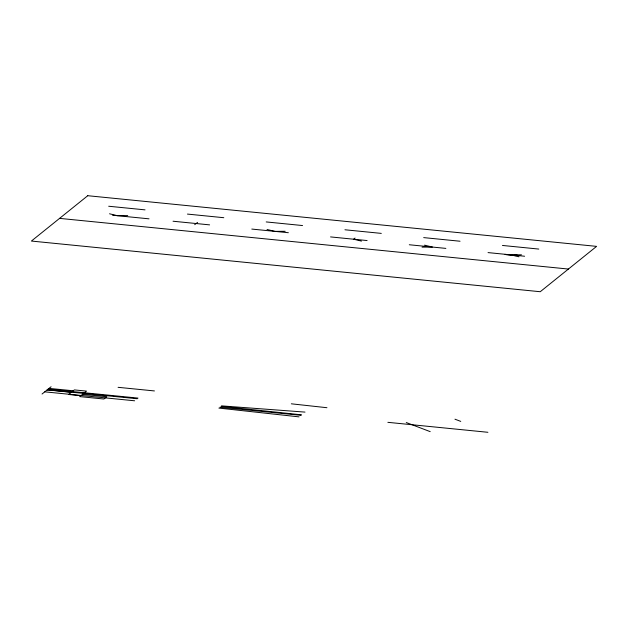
<?xml version="1.0" encoding="UTF-8"?>
<svg xmlns="http://www.w3.org/2000/svg" width="628" height="628" viewBox="0 0 628 628"><rect width="100%" height="100%" fill="white"/><g stroke="black" fill="none" stroke-linecap="round" stroke-linejoin="round"><path stroke-width="0.94" d="M194.711 224.675L197.561 222.383M42.06 394.015L51.08 386.762M355.055 238.067L353.635 239.213L361.485 241.105M127.704 215.6L117.389 215.687L109.531 213.787M285.206 231.285L274.883 231.371L267.033 229.471M422.063 247.142L432.386 247.055L424.528 245.156M521.452 254.803L511.129 254.897L518.987 256.789M221.629 405.884L304.996 412.101M505.077 254.293A6.099 0.424 5.4 0 0 513.751 255.525A6.099 0.424 5.4 0 0 514.575 254.866L517.134 255.07M108.699 206.243L145.044 209.862M187.45 214.085L223.796 217.704M266.201 221.927L302.547 225.546M344.945 229.769L381.298 233.388M423.696 237.612L460.041 241.231M502.447 245.454L538.793 249.073M112.475 215.2L149.032 218.834M173.045 221.229L209.611 224.871M251.797 229.071L288.354 232.713M330.548 236.913L367.105 240.555M409.299 244.755L445.856 248.39M488.042 252.597L524.608 256.232M59.582 218.379L568.418 269.051M118.088 387.319L154.433 390.938M49.062 388.379L73.295 390.789M387.869 422.33L487.909 432.292M48.113 389.14L138.003 398.097M47.312 389.792L137.202 398.741M47.163 389.909L71.396 392.319M219.933 407.25L300.993 415.32M82.535 394.313L106.768 396.723L103.918 399.016L79.685 396.606L86.507 391.118L74.387 389.909L68.695 394.494L80.816 395.695M44.769 391.841L134.651 400.79M221.095 406.316L301.597 414.833M291.345 403.812L326.945 407.713M218.897 408.09L299.054 416.874M454.955 419.19L460.756 421.396M406.269 422.534L430.211 431.648M514.575 254.866L515.046 255.086M87.755 195.708L31.4 241.05L540.245 291.722L596.6 246.372L87.755 195.708"/></g></svg>
